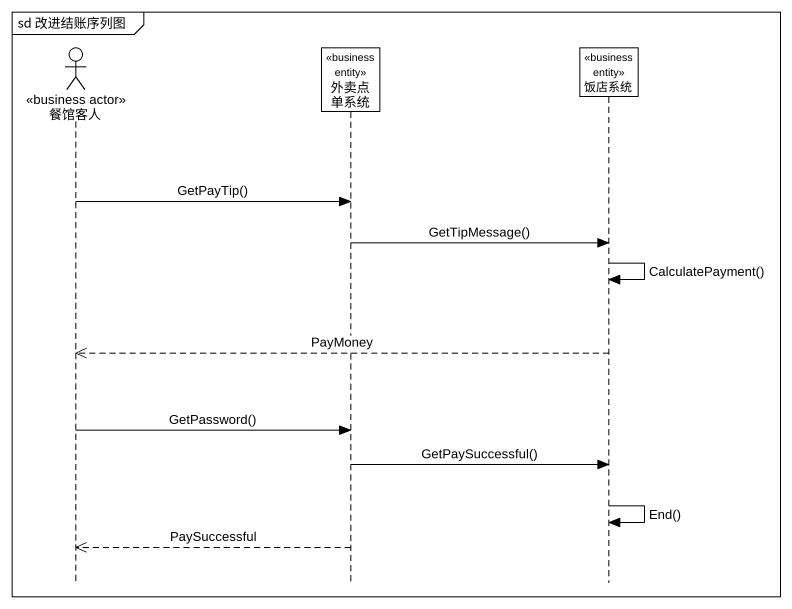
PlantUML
@startuml
mainframe sd 改进结账序列图
hide footbox
actor 餐馆客人 <<business actor>>
participant 外卖点单系统 <<business entity>>
participant 饭店系统 <<business entity>>

餐馆客人 -> 外卖点单系统 : GetPayTip()
外卖点单系统 -> 饭店系统 : GetTipMessage()
饭店系统 -> 饭店系统 : CalculatePayment()
饭店系统 -->> 餐馆客人 : PayMoney
餐馆客人 -> 外卖点单系统 : GetPassword()
外卖点单系统 -> 饭店系统 : GetPaySuccessful()
饭店系统 -> 饭店系统 : End()
外卖点单系统 -->> 餐馆客人 : PaySuccessful
@enduml
